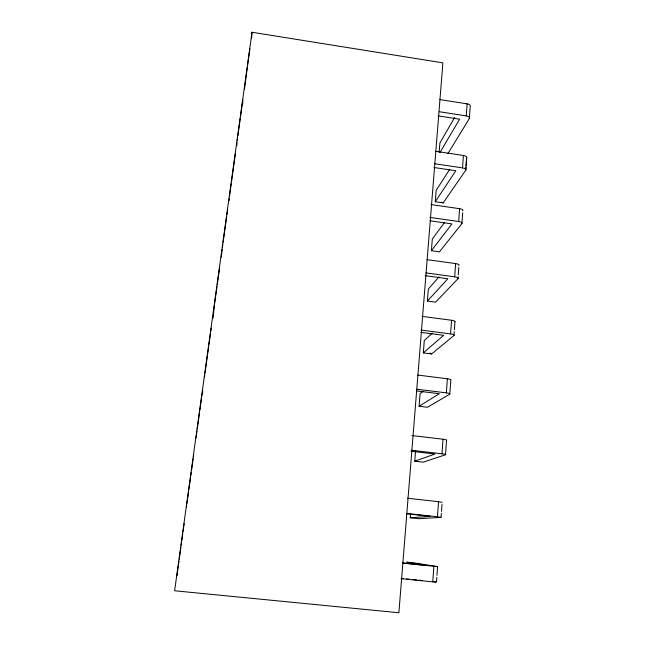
<?xml version="1.0" encoding="UTF-8"?>
<svg xmlns="http://www.w3.org/2000/svg" width="645" height="645" viewBox="0 0 645 645"><rect width="100%" height="100%" fill="white"/><g stroke="black" fill="none" stroke-linecap="round" stroke-linejoin="round"><path stroke-width="0.97" d="M219.534 271.69L219.574 267.901L217.26 284.63M221.283 257.339L222.138 249.397M229.209 200.458L229.281 198.515M236.86 145.585L237.013 142.593M242.697 103.74L242.818 101.765M244.447 89.349L247.301 67.677M251.59 38.103L252.002 32.25L442.897 62.863L398.884 612.75L174.626 590.764L252.002 32.25M436.826 577.291L436.423 582.209L401.069 578.686M436.963 575.356L437.576 566.632L415.565 563.093L406.777 562.182L426.7 565.439L402.851 562.972M410.591 513.912L410.284 517.774L418.968 518.725L441.075 517.371L441.357 513.372M441.494 511.38L441.994 504.382M415.574 450.855L414.759 461.175L423.313 462.159L445.518 454.749L446.542 440.253A4.87 0.597 5.1 0 0 443.018 439.221L411.994 435.552M449.879 393.16L450.807 380.131A4.789 0.895 4.6 0 0 447.364 378.768L417.847 375.084M432.303 333.159L424.297 340.512L423.313 352.888L431.618 353.944L453.975 335.505L454.249 331.627M454.386 329.684L454.935 321.928M438.923 276.963L428.361 289.041L427.409 301.062L435.585 302.15L457.998 278.704L458.135 276.826M458.264 274.947L458.797 267.425M444.631 222.332L432.319 239.013L431.392 250.703L439.447 251.824L461.901 223.662L462.667 212.866M449.694 169.361L436.165 190.372L435.262 201.74L443.204 202.893L465.69 170.296L465.892 167.442M466.029 165.539L466.569 157.928M447.904 153.591L469.358 118.543L470.213 106.538A4.434 2.129 1.7 0 0 467.133 103.845L439.374 99.507M465.851 169.82L466.73 157.445M432.763 581.911L433.883 566.318M441.075 517.371L437.447 516.766L438.527 501.697L407.487 498.254M445.518 454.749A4.886 0.524 5.2 0 0 441.97 453.79L443.018 439.221M423.354 391.289L420.105 393.49L419.097 406.229L427.522 407.253L449.815 394.159A4.805 0.822 4.7 0 0 446.356 392.87L447.364 378.768M453.975 335.505A4.733 1.113 4.2 0 0 450.589 333.917L451.573 320.259L422.048 316.381M457.998 278.704A4.66 1.379 3.7 0 0 454.693 276.818L455.644 263.595L427.079 259.653M461.901 223.662A4.588 1.629 3.1 0 0 458.676 221.509L459.595 208.69L430.981 204.562M465.69 170.296A4.515 1.862 2.5 0 0 462.529 167.894L463.424 155.469L435.738 151.309M469.358 118.543A4.45 2.08 1.9 0 0 466.262 115.898L467.133 103.845M439.172 152.276L439.898 143.061L454.62 117.463M176.915 575.961L178.286 566.084M178.56 564.109L178.971 561.15M179.245 559.175L180.882 547.331M181.156 545.356L181.567 542.389M181.842 540.413L182.793 533.504M183.067 531.528L184.164 523.635M186.429 507.26L186.703 505.285M186.977 503.31L188.622 491.442M188.896 489.466L190.541 477.606M190.815 475.631L191.218 472.664M191.492 470.689L193.137 458.821M193.411 456.845L193.685 454.87M196.024 437.995L196.983 431.053M197.257 429.07L199.595 412.211M199.869 410.228L201.514 398.328M201.788 396.344L202.199 393.369M204.473 376.97L204.747 374.971M205.029 372.979L207.376 356.024M207.65 354.032L208.617 347.05M208.891 345.059L210.552 333.086M210.826 331.095L211.238 328.103M214.398 305.295L213.092 318.138M214.672 303.327L216.986 286.598M222.412 247.414L222.823 244.439M223.106 242.447L226.677 216.631M226.951 214.64L227.637 209.673M229.459 196.564L231.224 183.793M231.499 181.826L235.441 153.341M237.207 140.594L237.618 137.611M237.892 135.619L240.238 118.696M240.512 116.705L242.859 99.79M247.575 65.701L249.905 48.915M440.035 152.422L459.627 119.18L438.084 115.858M435.262 201.74L455.822 170.756L433.94 167.506M431.392 250.703L451.903 223.912L430.102 220.808M427.409 301.062L447.856 278.745L425.144 275.649M423.313 352.888L443.679 335.319L421.032 332.377M419.097 406.229L439.374 393.724L416.767 390.943M414.759 461.175L434.915 454.048L410.93 451.258M442.139 502.391L438.527 501.697M410.284 517.774L430.32 516.395L406.358 513.783M401.617 578.428L403.609 578.63M406.6 578.936L409.599 579.242M412.59 579.541L416.581 579.952M418.581 580.153L422.572 580.565M402.811 563.101L437.576 566.632M406.785 513.42L437.447 516.766M411.341 450.226L441.97 453.79M416.718 389.217L446.356 392.87M420.951 330.063L450.589 333.917M426.014 272.908L454.693 276.818M429.949 217.405L458.676 221.509M434.738 163.757L462.529 167.894M439.398 111.738L466.262 115.898M433.609 581.468L435.528 581.911M441.494 202.159L443.204 202.893M430.11 352.968L431.618 353.944M202.619 390.386L202.796 392.225M451.573 320.259A4.717 1.177 4 0 1 455.056 321.782M459.595 208.69A4.571 1.685 3 0 1 462.812 210.907M455.644 263.595A4.644 1.435 3.5 0 1 458.934 265.547M463.424 155.469A4.499 1.911 2.4 0 1 466.69 157.686"/></g></svg>
